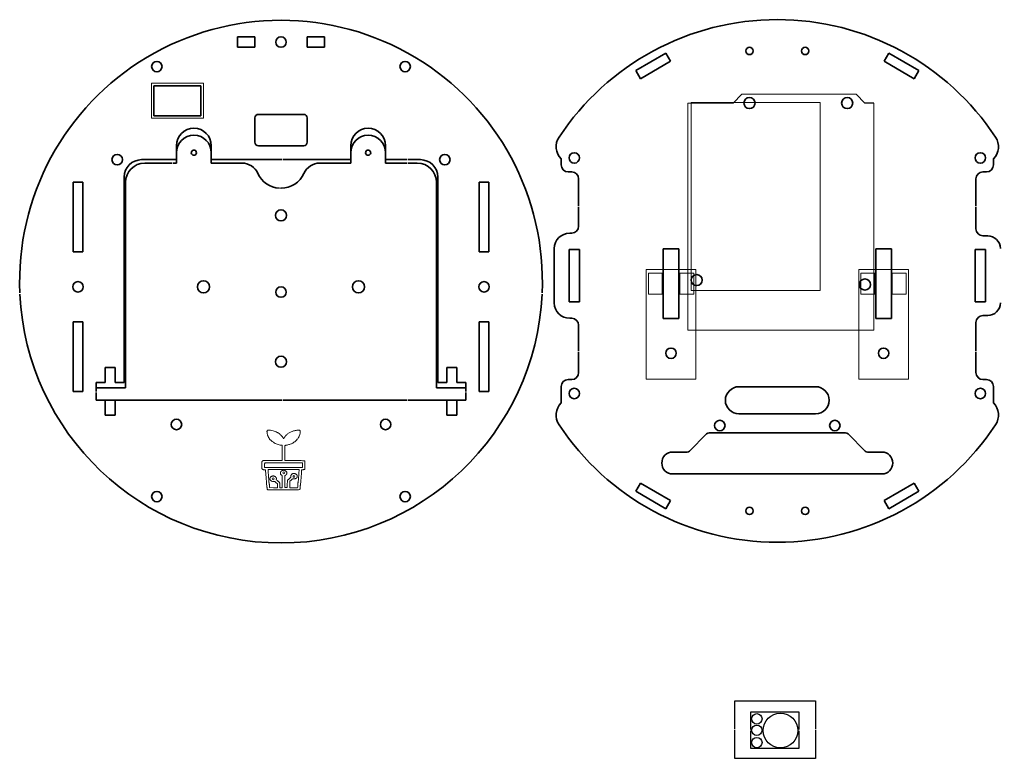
# Model space of a CAD drawing. Extents: x 358 to 1413, y -14 to 598.
# Drawn here: x 927.8 to 1209.2, y 385.9 to 597.9 of the extents above; entities that cross this region are included whole.
import ezdxf

# ---------------------------------------------------------------- set-up
doc = ezdxf.new("R2010")
doc.units = 0

msp = doc.modelspace()

# ---------------------------------------------------------------- linework, layer by layer
at = {"color": 7, "lineweight": 35, "ltscale": 0.075}
for p, q in [((990.33, 589.94), (990.33, 592.94)), ((995.33, 592.94), (995.33, 589.94)), ((1010.33, 589.94), (1010.33, 592.94)), ((1015.33, 592.94), (1015.33, 589.94)), ((972.83, 559.69), (972.83, 556.69)), ((982.83, 556.69), (982.83, 559.69)), ((1022.83, 556.69), (1022.83, 559.69)), ((1032.83, 559.69), (1032.83, 556.69))]:
    msp.add_line(p, q, dxfattribs=at)
at = {"color": 7, "lineweight": 35, "ltscale": 0.125}
for p, q in [((990.33, 592.94), (995.33, 592.94)), ((1010.33, 592.94), (1015.33, 592.94)), ((995.33, 589.94), (990.33, 589.94)), ((1015.33, 589.94), (1010.33, 589.94)), ((949.83, 493.69), (949.83, 491.12)), ((1055.83, 491.12), (1055.83, 493.69)), ((949.83, 490.82), (949.83, 488.69)), ((1055.83, 488.69), (1055.83, 490.82))]:
    msp.add_line(p, q, dxfattribs=at)
at = {"color": 7, "lineweight": 35, "ltscale": 0.25}
for p, q in [((1113.26, 588.26), (1104.6, 583.26)), ((1185.86, 583.26), (1177.2, 588.26)), ((1105.95, 580.92), (1114.61, 585.92)), ((1175.85, 585.92), (1184.51, 580.92)), ((972.83, 557.69), (962.83, 557.69)), ((1038.95, 557.69), (1032.83, 557.69)), ((1042.83, 557.69), (1039.25, 557.69)), ((1114.61, 459.85), (1105.95, 464.85)), ((1184.51, 464.85), (1175.85, 459.85)), ((1104.6, 462.51), (1113.26, 457.51)), ((1177.2, 457.51), (1185.86, 462.51))]:
    msp.add_line(p, q, dxfattribs=at)
at = {"color": 7, "lineweight": 35, "ltscale": 0.0675}
for p, q in [((1114.61, 585.92), (1113.26, 588.26)), ((1177.2, 588.26), (1175.85, 585.92)), ((1104.6, 583.26), (1105.95, 580.92)), ((1184.51, 580.92), (1185.86, 583.26)), ((1105.95, 464.85), (1104.6, 462.51)), ((1185.86, 462.51), (1184.51, 464.85)), ((1113.26, 457.51), (1114.61, 459.85)), ((1175.85, 459.85), (1177.2, 457.51))]:
    msp.add_line(p, q, dxfattribs=at)
at = {"color": 7, "lineweight": 35, "ltscale": 0.2175}
for p, q in [((966.36, 578.92), (966.36, 570.22)), ((979.86, 570.22), (979.86, 578.92))]:
    msp.add_line(p, q, dxfattribs=at)
at = {"color": 7, "lineweight": 35, "ltscale": 0.3375}
for p, q in [((979.86, 578.92), (966.36, 578.92)), ((966.36, 570.22), (979.86, 570.22))]:
    msp.add_line(p, q, dxfattribs=at)
at = {"color": 3, "linetype": 'Continuous', "lineweight": 15}
for p, q in [((1120.48, 520.09), (1120.48, 574.09)), ((1157.48, 574.09), (1120.48, 574.09)), ((1132.52, 573.92), (1135.06, 576.46)), ((1135.06, 576.46), (1167.82, 576.46)), ((1157.48, 574.09), (1157.48, 520.09)), ((1167.82, 576.46), (1170.36, 573.92)), ((1119.56, 508.78), (1119.56, 573.92)), ((1119.56, 573.92), (1132.52, 573.92)), ((1172.9, 573.92), (1172.9, 508.78)), ((1112.23, 525.13), (1112.23, 519.13)), ((1117.23, 525.13), (1117.23, 519.13)), ((1173.23, 525.13), (1173.23, 519.13)), ((1178.23, 525.13), (1178.23, 519.13)), ((1117.23, 519.13), (1121.23, 519.13)), ((1157.48, 520.09), (1120.48, 520.09)), ((1173.23, 519.13), (1169.23, 519.13)), ((1119.56, 508.78), (1172.9, 508.78))]:
    msp.add_line(p, q, dxfattribs=at)
at = {"color": 3}
msp.add_line((1172.9, 573.92), (1170.36, 573.92), dxfattribs=at)
at = {"color": 7, "lineweight": 35, "ltscale": 0.175}
for p, q in [((995.33, 569.69), (995.33, 562.69)), ((1010.33, 562.69), (1010.33, 569.69))]:
    msp.add_line(p, q, dxfattribs=at)
at = {"color": 7, "lineweight": 35, "ltscale": 0.325}
for p, q in [((1009.33, 570.69), (996.33, 570.69)), ((996.33, 561.69), (1009.33, 561.69))]:
    msp.add_line(p, q, dxfattribs=at)
at = {"color": 7, "lineweight": 35, "ltscale": 0.1}
for p, q in [((972.83, 561.69), (972.83, 557.69)), ((982.83, 557.69), (982.83, 561.69)), ((1022.83, 561.69), (1022.83, 557.69)), ((1032.83, 557.69), (1032.83, 561.69))]:
    msp.add_line(p, q, dxfattribs=at)
at = {"color": 7, "lineweight": 35}
for p, q in [((1003.09, 557.69), (982.83, 557.69)), ((1022.83, 557.69), (1003.39, 557.69)), ((957.83, 552.69), (957.83, 493.69)), ((1047.83, 493.69), (1047.83, 552.69)), ((943.18, 551.19), (943.18, 531.19)), ((945.98, 531.19), (945.98, 551.19)), ((958.23, 492.19), (958.23, 551.19)), ((1047.43, 551.19), (1047.43, 492.19)), ((1059.68, 551.19), (1059.68, 531.19)), ((1062.48, 531.19), (1062.48, 551.19)), ((943.18, 491.19), (943.18, 511.19)), ((945.98, 511.19), (945.98, 491.19)), ((1059.68, 491.19), (1059.68, 511.19)), ((1062.48, 511.19), (1062.48, 491.19)), ((1156.23, 492.53), (1134.23, 492.53)), ((971.56, 488.69), (949.83, 488.69)), ((955.28, 488.69), (1003.09, 488.69)), ((1003.39, 488.69), (1038.95, 488.69)), ((1039.25, 488.69), (1050.38, 488.69)), ((1055.83, 488.69), (1039.25, 488.69)), ((1134.23, 484.73), (1156.23, 484.73)), ((1164.82, 479.28), (1125.65, 479.28)), ((1115.23, 467.48), (1175.23, 467.48))]:
    msp.add_line(p, q, dxfattribs=at)
at = {"color": 7, "lineweight": 35, "ltscale": 0.0425}
for p, q in [((1083.23, 557.88), (1083.23, 556.18)), ((1207.23, 556.18), (1207.23, 557.88))]:
    msp.add_line(p, q, dxfattribs=at)
at = {"color": 7, "lineweight": 35, "ltscale": 0.2275}
for p, q in [((963.73, 556.69), (971.56, 556.69)), ((971.86, 556.69), (972.83, 556.69)), ((1032.83, 556.69), (1038.95, 556.69)), ((1039.25, 556.69), (1041.93, 556.69))]:
    msp.add_line(p, q, dxfattribs=at)
at = {"color": 7, "lineweight": 35, "ltscale": 0.220061}
msp.add_line((991.63, 556.69), (982.83, 556.69), dxfattribs=at)
at = {"color": 7, "lineweight": 35, "ltscale": 0.221615}
msp.add_line((1022.83, 556.69), (1013.96, 556.69), dxfattribs=at)
at = {"color": 7, "lineweight": 35, "ltscale": 0.025}
for p, q in [((1085.23, 554.18), (1086.23, 554.18)), ((1204.23, 554.18), (1205.23, 554.18)), ((1086.23, 494.58), (1085.23, 494.58)), ((1205.23, 494.58), (1204.23, 494.58))]:
    msp.add_line(p, q, dxfattribs=at)
at = {"color": 7, "lineweight": 35, "ltscale": 0.339445}
for p, q in [((1088.23, 552.18), (1088.23, 544.35)), ((1088.23, 544.05), (1088.23, 538.6))]:
    msp.add_line(p, q, dxfattribs=at)
at = {"color": 7, "lineweight": 35, "ltscale": 0.358941}
for p, q in [((1202.23, 544.35), (1202.23, 552.18)), ((1202.23, 537.82), (1202.23, 544.05)), ((1202.23, 502.72), (1202.23, 510.94)), ((1202.23, 496.58), (1202.23, 502.42))]:
    msp.add_line(p, q, dxfattribs=at)
at = {"color": 7, "lineweight": 35, "ltscale": 0.070001}
for p, q in [((945.98, 551.19), (943.18, 551.19)), ((943.18, 531.19), (945.98, 531.19)), ((945.98, 511.19), (943.18, 511.19)), ((943.18, 491.19), (945.98, 491.19))]:
    msp.add_line(p, q, dxfattribs=at)
at = {"color": 7, "lineweight": 35, "ltscale": 0.069998}
for p, q in [((1062.48, 551.19), (1059.68, 551.19)), ((1059.68, 531.19), (1062.48, 531.19)), ((1062.48, 511.19), (1059.68, 511.19)), ((1059.68, 491.19), (1062.48, 491.19))]:
    msp.add_line(p, q, dxfattribs=at)
at = {"color": 7, "lineweight": 35, "ltscale": 0.014445}
msp.add_line((1086.23, 536.6), (1085.65, 536.6), dxfattribs=at)
at = {"color": 7, "lineweight": 35, "ltscale": 0.033941}
for p, q in [((1205.59, 535.82), (1204.23, 535.82)), ((1204.23, 512.94), (1205.59, 512.94))]:
    msp.add_line(p, q, dxfattribs=at)
at = {"color": 7, "lineweight": 35, "ltscale": 0.39}
msp.add_line((1081.23, 532.18), (1081.23, 516.58), dxfattribs=at)
at = {"color": 7, "lineweight": 35, "ltscale": 0.375}
for p, q in [((1085.53, 531.88), (1085.53, 516.88)), ((1088.43, 516.88), (1088.43, 531.88)), ((1202.03, 531.88), (1202.03, 516.88)), ((1204.93, 516.88), (1204.93, 531.88))]:
    msp.add_line(p, q, dxfattribs=at)
at = {"color": 7, "lineweight": 35, "ltscale": 0.0725}
for p, q in [((1088.43, 531.88), (1085.53, 531.88)), ((1204.93, 531.88), (1202.03, 531.88)), ((1085.53, 516.88), (1088.43, 516.88)), ((1202.03, 516.88), (1204.93, 516.88))]:
    msp.add_line(p, q, dxfattribs=at)
at = {"color": 7, "lineweight": 35, "ltscale": 0.5}
for p, q in [((1112.48, 532.13), (1112.48, 512.13)), ((1116.98, 512.13), (1116.98, 532.13)), ((1173.48, 532.13), (1173.48, 512.13)), ((1177.98, 512.13), (1177.98, 532.13))]:
    msp.add_line(p, q, dxfattribs=at)
at = {"color": 7, "lineweight": 35, "ltscale": 0.1125}
for p, q in [((1116.98, 532.13), (1112.48, 532.13)), ((1177.98, 532.13), (1173.48, 532.13)), ((1112.48, 512.13), (1116.98, 512.13)), ((1173.48, 512.13), (1177.98, 512.13))]:
    msp.add_line(p, q, dxfattribs=at)
at = {"color": 7, "lineweight": 35, "ltscale": 0.014441}
msp.add_line((1085.65, 512.16), (1086.23, 512.16), dxfattribs=at)
at = {"color": 7, "lineweight": 35, "ltscale": 0.339441}
for p, q in [((1088.23, 510.16), (1088.23, 502.72)), ((1088.23, 502.42), (1088.23, 496.58))]:
    msp.add_line(p, q, dxfattribs=at)
at = {"color": 7, "lineweight": 35, "ltscale": 0.10875}
for p, q in [((952.38, 498.04), (952.38, 493.69)), ((955.28, 493.69), (955.28, 498.04)), ((1050.38, 498.04), (1050.38, 493.69)), ((1053.28, 493.69), (1053.28, 498.04)), ((952.38, 488.69), (952.38, 484.34)), ((955.28, 484.34), (955.28, 488.69)), ((1050.38, 488.69), (1050.38, 484.34)), ((1053.28, 484.34), (1053.28, 488.69))]:
    msp.add_line(p, q, dxfattribs=at)
at = {"color": 7, "lineweight": 35, "ltscale": 0.072501}
for p, q in [((955.28, 498.04), (952.38, 498.04)), ((1053.28, 498.04), (1050.38, 498.04)), ((952.38, 484.34), (955.28, 484.34)), ((1050.38, 484.34), (1053.28, 484.34))]:
    msp.add_line(p, q, dxfattribs=at)
at = {"color": 7, "lineweight": 35, "ltscale": 0.06375}
for p, q in [((952.38, 493.69), (949.83, 493.69)), ((957.83, 493.69), (955.28, 493.69)), ((1050.38, 493.69), (1047.83, 493.69)), ((1055.83, 493.69), (1053.28, 493.69)), ((949.83, 488.69), (952.38, 488.69)), ((1053.28, 488.69), (1055.83, 488.69))]:
    msp.add_line(p, q, dxfattribs=at)
at = {"color": 7, "lineweight": 35, "ltscale": 0.1175}
for p, q in [((1083.23, 492.58), (1083.23, 487.88)), ((1207.23, 487.88), (1207.23, 492.58))]:
    msp.add_line(p, q, dxfattribs=at)
at = {"color": 7, "lineweight": 35, "ltscale": 0.21}
for p, q in [((949.83, 492.19), (958.23, 492.19)), ((1047.43, 492.19), (1055.83, 492.19))]:
    msp.add_line(p, q, dxfattribs=at)
at = {"color": 7, "lineweight": 35, "ltscale": 0.173744}
for p, q in [((1124.94, 478.99), (1120.03, 474.07)), ((1170.44, 474.07), (1165.53, 478.99))]:
    msp.add_line(p, q, dxfattribs=at)
at = {"color": 7, "lineweight": 35, "ltscale": 0.102145}
for p, q in [((1119.32, 473.78), (1115.23, 473.78)), ((1175.23, 473.78), (1171.15, 473.78))]:
    msp.add_line(p, q, dxfattribs=at)
at = {"color": 3, "linetype": 'Continuous', "lineweight": 15}
msp.add_lwpolyline([(980.63, 569.6), (980.63, 579.6), (965.63, 579.6), (965.63, 569.6)], close=True, dxfattribs=at)
for points in [[(1121.88, 519.68), (1121.88, 526.13), (1107.58, 526.13), (1107.58, 494.73), (1121.88, 494.73), (1121.88, 526.13)], [(1112.23, 525.13), (1108.23, 525.13), (1108.23, 519.13), (1112.23, 519.13)], [(1121.23, 519.13), (1121.23, 525.13), (1117.23, 525.13)], [(1168.58, 519.68), (1168.58, 526.13), (1182.88, 526.13), (1182.88, 494.73), (1168.58, 494.73), (1168.58, 526.13)], [(1169.23, 519.13), (1169.23, 525.13), (1173.23, 525.13)], [(1178.23, 525.13), (1182.23, 525.13), (1182.23, 519.13), (1178.23, 519.13)]]:
    msp.add_lwpolyline(points, dxfattribs=at)
for points in [[(998.89, 479.96, 0.06243), (998.83, 479.89, 0.095329), (998.81, 479.81, 0.052055), (998.8, 479.7, 0.008033), (998.82, 479.47, 0.019619), (998.85, 479.16, 0.014307), (998.92, 478.82, 0.008091), (999, 478.51, 0.177661), (999.05, 478.43, -0.115974), (999.07, 478.41, -0.006792), (999.11, 478.33, -0.009984), (999.15, 478.24, -0.007168), (999.2, 478.13, 0.015595), (999.26, 478.01, 0.015505), (999.31, 477.9, 0.015544), (999.37, 477.81, 0.056743), (999.42, 477.75, -0.025343), (999.45, 477.71, -0.028687), (999.49, 477.67, -0.029725), (999.51, 477.64, -0.119676), (999.51, 477.61, 0.202931), (999.56, 477.5, 0.005175), (999.94, 477.14, 0.011737), (1000.33, 476.8, 0.028906), (1000.63, 476.57, 0.031277), (1001.15, 476.27, 0.027909), (1001.72, 476.02, 0.027879), (1002.32, 475.84, 0.031022), (1002.91, 475.74), (1003.2, 475.71), (1003.2, 473.51), (1003.2, 471.32), (1000.45, 471.32), (997.7, 471.32), (997.53, 471.2), (997.36, 471.09), (997.36, 470.01), (997.36, 468.94), (997.53, 468.82, 0.041624), (997.63, 468.76, 0.049689), (997.73, 468.73, 0.040704), (997.86, 468.71, 0.0175), (998.02, 468.7, -0.007086), (998.22, 468.7, -0.086207), (998.29, 468.69, -0.221674), (998.32, 468.65, -0.081654), (998.34, 468.58, 0.031183), (998.34, 468.53, 0.04025), (998.35, 468.49, 0.0451), (998.36, 468.45, 0.18027), (998.38, 468.44, -0.279484), (998.4, 468.42, -0.000378), (998.45, 467.8, -0.002897), (998.51, 467.11, -0.001762), (998.57, 466.3, 0.00143), (998.62, 465.48, 0.002338), (998.68, 464.79, 0.00029), (998.73, 464.18, 0.214541), (998.75, 464.15, -0.199811), (998.76, 464.12, -0.004281), (998.78, 463.98, -0.009175), (998.8, 463.81, -0.005977), (998.81, 463.61, 0.008518), (998.83, 463.37, 0.022468), (998.86, 463.21, 0.029803), (998.89, 463.09, 0.120138), (998.93, 463.02, 0.191284), (999.04, 462.97, 0.003091), (999.76, 462.96, 0.003828), (1000.93, 462.95, 0.000429), (1003.58, 462.94, 0.000306), (1006.58, 462.95, 0.005172), (1007.58, 462.96, 0.008652), (1008.11, 462.98, 0.224382), (1008.24, 463.05, 0.102504), (1008.27, 463.12, 0.018573), (1008.3, 463.28, 0.015977), (1008.33, 463.5, 0.006916), (1008.35, 463.79, -0.00493), (1008.36, 464.04, -0.007701), (1008.38, 464.25, -0.003007), (1008.4, 464.43, -0.209089), (1008.42, 464.46, 0.217737), (1008.44, 464.48, 0.000319), (1008.49, 465.08, 0.002466), (1008.54, 465.76, 0.001509), (1008.6, 466.55, -0.000882), (1008.66, 467.35, -0.001445), (1008.71, 468.03, -0.000136), (1008.75, 468.63, -0.166192), (1008.76, 468.65, -0.169566), (1008.78, 468.66, -0.003523), (1008.89, 468.68, -0.007813), (1009.02, 468.7, -0.00513), (1009.17, 468.71, 0.012853), (1009.32, 468.73, 0.016007), (1009.46, 468.76, 0.014325), (1009.58, 468.78, 0.106593), (1009.63, 468.81, 0.187617), (1009.67, 468.88, 0.018734), (1009.69, 469.08, 0.013002), (1009.7, 469.41, 0.002323), (1009.7, 470.01, 0.001456), (1009.7, 470.76, 0.021751), (1009.69, 471.02, 0.070901), (1009.66, 471.15, 0.147006), (1009.59, 471.24, 0.13863), (1009.45, 471.28, 0.008115), (1009.02, 471.3, 0.006115), (1008.28, 471.31, 0.000771), (1006.7, 471.32), (1003.92, 471.32), (1003.92, 473.45, -0.001646), (1003.92, 474.28, -0.002642), (1003.93, 474.98, -0.000494), (1003.94, 475.6, -0.14723), (1003.96, 475.65, -0.169856), (1003.99, 475.67, -0.010823), (1004.11, 475.7, -0.014885), (1004.25, 475.74, -0.010466), (1004.42, 475.76, 0.023943), (1004.81, 475.84, 0.014437), (1005.27, 475.97, 0.014254), (1005.7, 476.12, 0.038402), (1005.99, 476.25, 0.007835), (1006.37, 476.47, 0.014438), (1006.66, 476.67, 0.017603), (1006.9, 476.84, 0.028146), (1007.09, 477.01, 0.007809), (1007.21, 477.13, 0.007451), (1007.33, 477.26, 0.004639), (1007.48, 477.44, 0.001053), (1007.74, 477.74, 0.038837), (1007.79, 477.81, 0.013355), (1007.85, 477.92, 0.01318), (1007.91, 478.04, 0.014884), (1007.97, 478.17, -0.008373), (1008.01, 478.28, -0.011468), (1008.06, 478.38, -0.008364), (1008.1, 478.46, -0.119276), (1008.13, 478.49, 0.191092), (1008.18, 478.57, 0.008899), (1008.25, 478.91, 0.01568), (1008.3, 479.27, 0.028145), (1008.32, 479.56, 0.037771), (1008.3, 479.87, 0.205141), (1008.21, 480.01, 0.153141), (1008.04, 480.07, 0.018857), (1007.63, 480.05, 0.042329), (1006.69, 479.91, 0.041182), (1005.78, 479.6, 0.043233), (1004.98, 479.18, 0.062797), (1004.37, 478.66, -0.000959), (1004.3, 478.58, -0.000665), (1004.21, 478.48, -0.00067), (1004.12, 478.39, -0.001381), (1004.06, 478.32, 0.012375), (1004, 478.26, 0.016737), (1003.96, 478.21, 0.013748), (1003.92, 478.16, 0.147649), (1003.92, 478.13, -0.127793), (1003.91, 478.11, -0.020881), (1003.89, 478.08, -0.021827), (1003.86, 478.03, -0.017702), (1003.82, 477.99, 0.023635), (1003.78, 477.94, 0.01241), (1003.73, 477.87, 0.012318), (1003.68, 477.8, 0.018495), (1003.65, 477.74), (1003.57, 477.6), (1003.51, 477.72, 0.011435), (1003.48, 477.77, 0.013166), (1003.45, 477.81, 0.012299), (1003.42, 477.85, 0.071268), (1003.41, 477.87, -0.071599), (1003.39, 477.89, -0.006568), (1003.35, 477.94, -0.008379), (1003.31, 478.01, -0.00647), (1003.26, 478.08, 0.017515), (1003.21, 478.17, 0.009504), (1003.13, 478.27, 0.009458), (1003.05, 478.36, 0.014756), (1002.98, 478.45, 0.021235), (1002.8, 478.63, 0.004934), (1002.47, 478.92, 0.001249), (1002.11, 479.23, 0.179494), (1002.05, 479.25, -0.122166), (1002.04, 479.26, -0.002172), (1001.95, 479.3, -0.005301), (1001.85, 479.36, -0.003494), (1001.73, 479.43, 0.044751), (1001.22, 479.67, 0.023781), (1000.55, 479.88, 0.023719), (999.86, 480.02, 0.040149), (999.27, 480.07, 0.019708), (999.13, 480.07, 0.050768), (999.04, 480.05, 0.066259), (998.96, 480.01, 0.060021)], [(1008.99, 470.04), (1008.99, 469.37), (1003.56, 469.37), (998.13, 469.37), (998.13, 470, -0.005049), (998.13, 470.25, -0.00776), (998.14, 470.46, -0.003323), (998.15, 470.64, -0.182194), (998.17, 470.67, -0.197221), (998.2, 470.68, -0.000055), (999.77, 470.69, -0.000979), (1001.52, 470.7, -0.000593), (1003.59, 470.7), (1008.99, 470.7)], [(1008.01, 468.69, -0.023488), (1008.01, 468.35, -0.000697), (1007.9, 466.92, -0.000096), (1007.78, 465.37, -0.216581), (1007.76, 465.33, 0.204241), (1007.74, 465.3, 0.003334), (1007.72, 465.13, 0.008076), (1007.7, 464.94, 0.005199), (1007.69, 464.71, -0.002049), (1007.67, 464.46, -0.001853), (1007.65, 464.21, -0.001855), (1007.64, 463.98, -0.005922), (1007.62, 463.83), (1007.59, 463.53), (1006.47, 463.53), (1005.35, 463.53), (1005.35, 464.47), (1005.36, 465.4), (1005.77, 465.74, -0.005501), (1006.04, 465.96, -0.05724), (1006.16, 466.04, -0.104602), (1006.27, 466.07, -0.03571), (1006.43, 466.06, 0.049229), (1006.68, 466.05, 0.055281), (1006.92, 466.1, 0.060511), (1007.13, 466.19, 0.088953), (1007.27, 466.32, -0.000546), (1007.33, 466.38, -0.000536), (1007.38, 466.45, -0.000527), (1007.43, 466.51, -0.002038), (1007.46, 466.54, 0.145179), (1007.5, 466.64, 0.023306), (1007.51, 466.84, 0.020326), (1007.5, 467.04, 0.226059), (1007.47, 467.11, -0.061206), (1007.44, 467.13, -0.011707), (1007.41, 467.17, -0.01232), (1007.37, 467.23, -0.011063), (1007.33, 467.28, 0.097495), (1007.21, 467.41, 0.046096), (1007.02, 467.52, 0.044884), (1006.79, 467.6, 0.063024), (1006.58, 467.63, 0.061937), (1006.37, 467.6, 0.047155), (1006.15, 467.53, 0.047295), (1005.95, 467.41, 0.063586), (1005.8, 467.26, 0.042781), (1005.71, 467.15, 0.071706), (1005.67, 467.03, 0.055367), (1005.65, 466.89, 0.01658), (1005.66, 466.68, -0.10062), (1005.64, 466.58, -0.084451), (1005.59, 466.48, -0.039724), (1005.47, 466.36, -0.005961), (1005.22, 466.14, -0.001203), (1005.04, 465.99, -0.00171), (1004.88, 465.86, -0.000952), (1004.75, 465.75, -0.025097), (1004.71, 465.72, 0.227139), (1004.69, 465.68, 0.004322), (1004.67, 465.42, 0.008503), (1004.65, 465.08, 0.003701), (1004.63, 464.62), (1004.61, 463.56), (1004.28, 463.56), (1003.94, 463.56), (1003.93, 465.29), (1003.92, 467.02), (1004.03, 467.06, 0.061951), (1004.09, 467.09, 0.018406), (1004.17, 467.15, 0.01816), (1004.25, 467.22, 0.018672), (1004.33, 467.3, 0.022613), (1004.42, 467.42, 0.069466), (1004.47, 467.51, 0.070673), (1004.5, 467.61, 0.023981), (1004.5, 467.76, 0.025007), (1004.49, 467.91, 0.070878), (1004.47, 468.01, 0.067443), (1004.41, 468.1, 0.021104), (1004.31, 468.23, 0.076427), (1004.07, 468.42, 0.075032), (1003.79, 468.53, 0.075451), (1003.48, 468.55, 0.078681), (1003.19, 468.48, 0.048583), (1003.11, 468.43, 0.020517), (1003.01, 468.36, 0.020069), (1002.91, 468.27, 0.024707), (1002.82, 468.18, 0.016885), (1002.71, 468.05, 0.07768), (1002.66, 467.96, 0.08442), (1002.64, 467.86, 0.021988), (1002.65, 467.7, 0.026019), (1002.67, 467.56, 0.062203), (1002.7, 467.45, 0.061961), (1002.76, 467.36, 0.025652), (1002.86, 467.25, 0.019347), (1002.93, 467.18, 0.023661), (1003.01, 467.12, 0.023131), (1003.08, 467.08, 0.130962), (1003.12, 467.07, -0.385202), (1003.17, 467.02, -0.013911), (1003.19, 466.77, -0.00996), (1003.2, 466.31, -0.001144), (1003.2, 465.3), (1003.2, 463.53), (1002.87, 463.53), (1002.53, 463.53), (1002.53, 464.21), (1002.53, 464.89), (1002.32, 465.1, 0.00664), (1002.21, 465.2, 0.003018), (1002.07, 465.32, 0.002988), (1001.92, 465.45, 0.004098), (1001.79, 465.57), (1001.47, 465.83), (1001.5, 466.08, 0.021808), (1001.5, 466.22, 0.069064), (1001.49, 466.31, 0.077982), (1001.46, 466.39, 0.033189), (1001.39, 466.48, -0.011065), (1001.34, 466.54, -0.015046), (1001.29, 466.6, -0.011891), (1001.26, 466.65, -0.140729), (1001.25, 466.67, 0.296317), (1001.21, 466.73, 0.019088), (1000.99, 466.82, 0.026939), (1000.75, 466.89, 0.058251), (1000.56, 466.91, 0.045153), (1000.35, 466.89, 0.061773), (1000.16, 466.83, 0.060745), (999.99, 466.73, 0.041864), (999.82, 466.57, 0.022907), (999.72, 466.46, 0.066983), (999.67, 466.37, 0.068696), (999.65, 466.26, 0.025002), (999.64, 466.12, 0.02557), (999.65, 465.97, 0.073845), (999.68, 465.87, 0.068057), (999.73, 465.78, 0.019421), (999.84, 465.65, 0.063932), (1000.02, 465.49, 0.06527), (1000.24, 465.39, 0.061775), (1000.48, 465.35, 0.048392), (1000.75, 465.36, -0.048213), (1000.9, 465.36, -0.101566), (1001, 465.33, -0.051797), (1001.13, 465.25, -0.005575), (1001.39, 465.04), (1001.81, 464.69), (1001.82, 464.11), (1001.82, 463.53), (1000.68, 463.55), (999.54, 463.56), (999.49, 464.28, 0.004395), (999.47, 464.55, 0.00691), (999.45, 464.79, 0.002444), (999.43, 464.99, 0.209845), (999.41, 465.02, -0.221256), (999.38, 465.07, -0.00015), (999.25, 466.86, -0.000217), (999.12, 468.62, -0.139173), (999.14, 468.72, -0.277121), (999.17, 468.73, -0.000083), (1000.46, 468.74, -0.001346), (1001.89, 468.75, -0.000813), (1003.59, 468.76, -0.000567), (1005.87, 468.75, -0.003047), (1007.12, 468.74, -0.000892), (1007.98, 468.73, -0.403166)]]:
    msp.add_lwpolyline(points, format="xyb", close=True, dxfattribs=at)
for points in [[(1133.03, 394.36), (1133.03, 402.33), (1156.14, 402.33), (1156.14, 394.36)], [(1137.61, 394.1), (1137.61, 399.24), (1151.4, 399.24), (1151.4, 394.1)], [(1156.14, 394.06), (1156.14, 385.86), (1133.03, 385.86), (1133.03, 394.06)], [(1151.4, 393.8), (1151.4, 388.68), (1137.61, 388.68), (1137.61, 393.8)]]:
    msp.add_lwpolyline(points)
at = {"color": 7, "lineweight": 35}
for centre, radius in [((1002.83, 591.44), 1.5), ((1137.23, 588.88), 1.05), ((1153.23, 588.88), 1.05), ((967.2, 584.39), 1.5), ((1038.45, 584.39), 1.5), ((1137.24, 573.92), 1.59), ((1165.28, 573.92), 1.59), ((977.83, 559.69), 0.75), ((1027.83, 559.69), 0.75), ((955.83, 557.69), 1.5), ((1049.83, 557.69), 1.5), ((1086.98, 558.18), 1.5), ((1203.48, 558.18), 1.5), ((1002.83, 541.69), 1.6), ((1122.1, 523.12), 1.59), ((1170.36, 521.85), 1.59), ((944.58, 521.19), 1.5), ((980.58, 521.19), 1.75), ((1002.83, 519.69), 1.5), ((1025.08, 521.19), 1.75), ((1061.08, 521.19), 1.5), ((1002.83, 499.69), 1.6), ((1114.73, 502.13), 1.5), ((1175.73, 502.13), 1.5), ((1086.98, 490.58), 1.5), ((1203.48, 490.58), 1.5), ((972.83, 481.69), 1.5), ((1032.83, 481.69), 1.5), ((1128.73, 481.38), 1.5), ((1161.73, 481.38), 1.5), ((967.2, 460.98), 1.5), ((1038.45, 460.98), 1.5), ((1137.23, 456.88), 1.05), ((1153.23, 456.88), 1.05)]:
    msp.add_circle(centre, radius, dxfattribs=at)
at = {"color": 3, "linetype": 'Continuous', "lineweight": 15}
for centre in [(1003.61, 467.78), (1000.59, 466.07), (1006.55, 466.8)]:
    msp.add_circle(centre, 0.274, dxfattribs=at)
for centre, radius in [((1139.35, 397.2), 1.5), ((1146.13, 393.85), 5), ((1139.35, 393.93), 1.5), ((1139.35, 390.39), 1.5)]:
    msp.add_circle(centre, radius)
at = {"color": 7, "lineweight": 35}
for centre, radius, start, end in [((1002.83, 522.69), 75, 357.5044, 182.4956), ((1145.23, 522.88), 75, 33.3862, 146.6138), ((996.33, 569.69), 1, 90, 180), ((1009.33, 569.69), 1, 0, 90), ((977.83, 561.69), 5, 0, 180), ((1027.83, 561.69), 5, 0, 180), ((977.83, 559.69), 5, 360, 180), ((1027.83, 559.69), 5, 360, 180), ((1086.78, 561.4), 5, 146.6138, 224.7425), ((1203.68, 561.4), 5, 315.2575, 33.3862), ((996.33, 562.69), 1, 180, 270), ((1009.33, 562.69), 1, 270, 0), ((962.83, 552.69), 5, 90, 180), ((1042.83, 552.69), 5, 0, 90), ((963.73, 551.19), 5.5, 90, 180), ((991.63, 551.69), 5, 24.179, 90), ((1013.96, 551.69), 5, 90, 155.819), ((1041.93, 551.19), 5.5, 360, 90), ((1085.23, 556.18), 2, 180, 270), ((1205.23, 556.18), 2, 270, 0), ((1002.77, 556.69), 7.21, 204.179, 266.8167), ((1002.83, 556.69), 7.21, 270, 335.819), ((1086.23, 552.18), 2, 0, 90), ((1204.23, 552.18), 2, 90, 180), ((1002.77, 556.69), 7.21, 269.2035, 270.493), ((1086.23, 538.6), 2, 270, 0), ((1204.23, 537.82), 2, 180, 270), ((1085.65, 532.18), 4.42, 90, 180), ((1205.59, 532.18), 3.64, 360, 90), ((1002.83, 522.69), 75, 182.725, 357.275), ((1085.65, 516.58), 4.42, 180, 270), ((1205.59, 516.58), 3.64, 270, 0), ((1086.23, 510.16), 2, 0, 90), ((1204.23, 510.94), 2, 90, 180), ((1086.23, 496.58), 2, 270, 0), ((1204.23, 496.58), 2, 180, 270), ((1085.23, 492.58), 2, 90, 180), ((1134.23, 488.63), 3.9, 90, 270), ((1156.23, 488.63), 3.9, 270, 90), ((1205.23, 492.58), 2, 360, 90), ((1086.78, 484.36), 5, 135.2575, 213.3862), ((1203.68, 484.36), 5, 326.6138, 44.7425), ((1145.23, 522.88), 75, 213.3862, 326.6138), ((1125.65, 478.28), 1, 90, 135), ((1164.82, 478.28), 1, 45, 90), ((1115.23, 470.63), 3.15, 90, 270), ((1119.32, 474.78), 1, 270, 315), ((1171.15, 474.78), 1, 225, 270), ((1175.23, 470.63), 3.15, 270, 90)]:
    msp.add_arc(centre, radius, start, end, dxfattribs=at)

doc.saveas('drawing.dxf')
